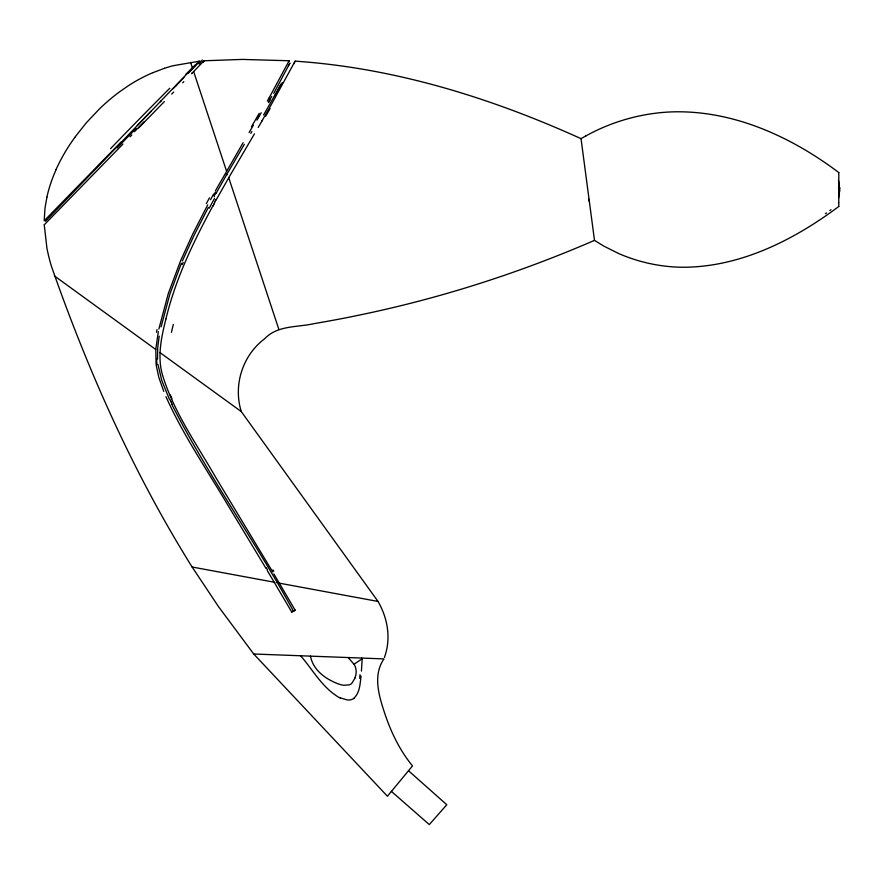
<?xml version="1.0" encoding="UTF-8"?>
<svg xmlns="http://www.w3.org/2000/svg" width="884" height="884" viewBox="0 0 884 884"><rect width="100%" height="100%" fill="white"/><g stroke="black" fill="none" stroke-linecap="round" stroke-linejoin="round"><path stroke-width="1.33" d="M160.07 352.661L241.277 411.568L378.021 601.44C387.811 618.336 391.269 638.801 384.418 657.398M361.434 671.111L362.175 658.812L361.611 658.061M155.794 349.368L158.313 331.611M361.059 676.039C360.064 683.608 359.965 692.647 353.909 698.194M838.596 197.806L839.491 191.519A7.989 0.575 -77.2 0 1 839.712 190.369L839.634 188.414A7.194 0.564 76.8 0 1 839.435 187.32M839.358 192.469L839.446 191.828M159.197 336.185L157.695 347.799L157.518 359.048M46.918 197.187L45.239 206.657A114.323 114.323 0 0 0 44.929 209.044L44.2 220.779L121.009 142.081M158.855 329.025L168.292 293.576L180.634 260.658M161.076 326.892L169.938 293.908L181.397 263.222M165.894 319.08C161.507 336.616 157.463 355.18 161.949 373.114C172.944 410.905 196.347 443.635 215.729 477.393L272.725 571.948M165.916 319.002C175.463 279.012 193.486 241.741 212.956 205.762M293.864 63.781L295.123 61.151C394.419 67.836 490.764 97.77 581.031 138.655L585.993 135.816M269.034 98.047L289.112 60.753L242.227 59.416L204.071 60.775M355.224 677.851L351.733 683.442A7.834 7.834 0 0 1 349.191 684.868L343.832 685.277A22.1 22.1 0 0 1 341.235 684.791L339.136 684.183A40.951 40.951 0 0 1 336.428 683.177C327.191 679.343 318.351 673.442 313.455 664.492A29.879 29.879 0 0 1 311.08 658.668L310.461 656.138M180.679 260.537L192.889 233.763L207.74 204.834M182.391 260.879L194.06 235.31L208.348 207.442M267.266 570.5L291.742 612.004L295.212 610.159M289.632 63.626L289.93 63.018L273.753 93.361M288.571 61.736L289.079 60.786M210.525 199.685L213.552 194.171M213.994 203.873L214.945 202.127M214.193 196.712L214.558 196.049M216.072 200.082L228.879 177.474M215.884 193.662L226.691 174.579M215.486 190.69L243.111 142.744M270.393 99.351L268.581 102.555M268.99 98.124L267.344 101.03M226.801 174.38L244.315 144.357M229.022 177.22L254.437 133.871M268.018 110.588L295.123 61.151M258.968 115.627L257.465 118.213M253.377 125.252L249.111 132.523M262.393 120.301L258.216 127.429M250.802 133.318L251.863 131.495M74.698 137.462L86.312 122.81L99.295 109.064A195.176 195.176 0 0 1 119.218 92.069L128.014 85.969A153.816 153.816 0 0 1 153.076 72.587M45.504 221.243L199.01 61.272L200.071 61.151L188.049 73.405M44.31 224.724L122.942 144.07M191.916 73.317L203.408 61.46M203.243 61.637L203.983 60.874M173.021 88.798L183.927 77.604M151.241 111.108L137.307 125.373M130.047 136.788L131.838 134.954M138.689 127.915L164.38 101.572M171.651 94.113L173.717 91.991M183.806 81.682L182.712 82.798M160.324 101.804L161.507 100.599M838.794 206.48C793.699 240.139 740.063 267.277 682.614 267.255A160.446 160.446 0 0 1 666.171 266.25A165.231 165.231 0 0 1 618.446 253.432L603.772 246.083L594.501 240.371L581.031 138.655M829.877 210.525L830.993 209.729M825.413 213.674L826.529 212.889M362.175 658.812L353.92 664.238L348.539 657.873M276.151 582.644L277.012 582.136M594.501 240.371C518.499 273.3 439.215 298.659 358.075 315.345C343.511 318.417 328.881 321.102 314.207 323.61C297.19 327.5 277.499 325.091 264.526 338.87C242.492 355.423 233.078 385.225 241.277 411.568M291.742 612.004L295.212 610.314L273.863 573.915M153.087 72.621L164.49 68.3M199.022 61.261L173.441 65.659A111.76 111.76 0 0 0 164.49 68.311M253.73 654.005L383.988 658.9C372.938 674.735 378.628 694.835 384.153 711.587C390.463 731.101 399.424 749.986 412.497 765.909L387.424 796.23L253.73 654.005L218.481 606.601L192.115 567.009C133.285 472.863 87.925 370.661 51.338 266.029A207.685 207.685 0 0 1 46.951 248.371L44.233 224.801M192.115 567.009L274.217 582.213M279.289 583.153L378.021 601.44M340.373 697.907L347.169 699.929A10.155 9.901 79.7 0 0 354.009 698.36M227.243 174.8L226.293 174.17M54.421 275.93L155.783 349.512L156.081 363.921A80.61 68.466 34.8 0 0 156.269 365.457L158.844 377.501L163.772 391.391M838.794 172.546C791.567 136.998 734.306 110.622 674.161 111.826A184.723 184.723 0 0 0 656.923 113.041L651.199 113.804A194.613 194.613 0 0 0 586.004 135.838M391.424 791.401L429.293 824.584L446.796 804.749L408.507 770.726M300.604 655.762C312.14 668.989 320.881 685.177 335.644 695.277A38.642 37.725 -57.5 0 0 340.274 698.095M265.874 568.18L226.558 502.941C205.696 467.979 182.623 433.978 165.982 396.684M293.212 610.722C254.879 540.632 207.961 475.437 171.706 404.209M169.507 399.557L161.706 380.264L158.037 364.617M190.59 62.344L192.69 68.676M193.64 71.549L226.558 171.153M228.735 177.728L278.758 329.069M838.496 180.524L838.894 183.364M838.894 183.364L839.491 187.507M588.932 200.966L588.656 199.099M839.358 186.557L839.281 185.938M838.794 172.612L838.794 206.414M838.629 187.662A137.44 4.133 -88.9 0 1 838.529 188.966M839.435 191.718A7.183 0.564 -76.9 0 1 839.59 190.679M839.701 188.623A8 0.586 77.1 0 1 839.513 187.419M838.584 202.558A137.451 4.619 -89.7 0 1 838.474 202.701M175.529 86.102A109.086 1.116 -44.7 0 1 175.938 85.704M202.281 59.924A103.561 2.608 -44.7 0 1 199.121 63.979M185.828 74.289A104.29 1.635 -46.1 0 1 195.463 64.808M117.064 147.937A153.628 2.431 -45.7 0 1 136.025 128.5M134.39 131.716A136.954 1.293 -45.7 0 1 144.368 121.517M203.066 62.112A110.776 2.464 -45.1 0 1 203.983 61.305M192.126 73.04A91.715 2.553 -46.8 0 1 191.552 73.726M156.479 332.251A124.202 60.753 -66.4 0 1 157.02 329.599M206.37 203.541A125.263 17.735 -62 0 1 209.486 197.817M213.619 195.353A129.031 11.028 -61.8 0 1 215.453 192.049M288.781 65.007A173.098 1.017 -59.7 0 1 288.438 65.604M261.2 112.765A151.02 5.624 -58.5 0 1 256.935 120.136M259.211 113.329A158.324 4.519 -58.8 0 1 251.41 126.766M214.458 195.253A129.285 14.078 -62 0 1 215.818 192.789M209.232 208.171A107.395 10.122 -61.8 0 1 214.492 198.502M182.237 264.647A113.373 22.984 -69.2 0 1 183.176 262.415M171.452 332.307A126.976 56.907 -68.1 0 1 173.352 324.406M157.032 364.606A84.068 73.692 26.5 0 1 156.634 358.981M171.054 401.855A54.499 7.945 63.8 0 1 170.071 399.767M172.17 404.176A67.803 12.122 63.5 0 1 171.209 402.165M267.443 569.804A47.703 3.37 59.3 0 1 266.239 567.782M171.971 398.739A65.504 10.619 64.7 0 1 170.347 395.004M271.731 96.389A151.65 6.033 -58.4 0 1 268.36 102.356M280.902 84.046A154.855 6.895 -58.1 0 1 263.576 114.975M282.416 82.477A178.402 3.602 -59 0 1 274.592 96.201M267.565 111.218A163.684 7.702 -58 0 1 261.973 120.876M270.073 108.621A158.49 2.818 -59 0 1 265.708 116.124M273.753 571.197A44.907 2.365 60.3 0 1 273.012 569.904M214.823 201.685A103.671 10.089 -61.8 0 1 215.994 199.574M213.077 205.983A100.898 9.094 -61.7 0 1 214.083 204.127M55.935 169.728A183.728 183.728 0 0 1 74.764 137.506M46.863 197.176A143.097 143.097 0 0 1 56.057 169.783M110.522 148.678A140.302 4.011 -45.9 0 1 169.772 88.267M354.086 664.149A15.194 15.194 0 0 1 354.981 677.752M360.009 674.691A32.233 2.95 -83.8 0 1 359.7 678.348"/></g></svg>
